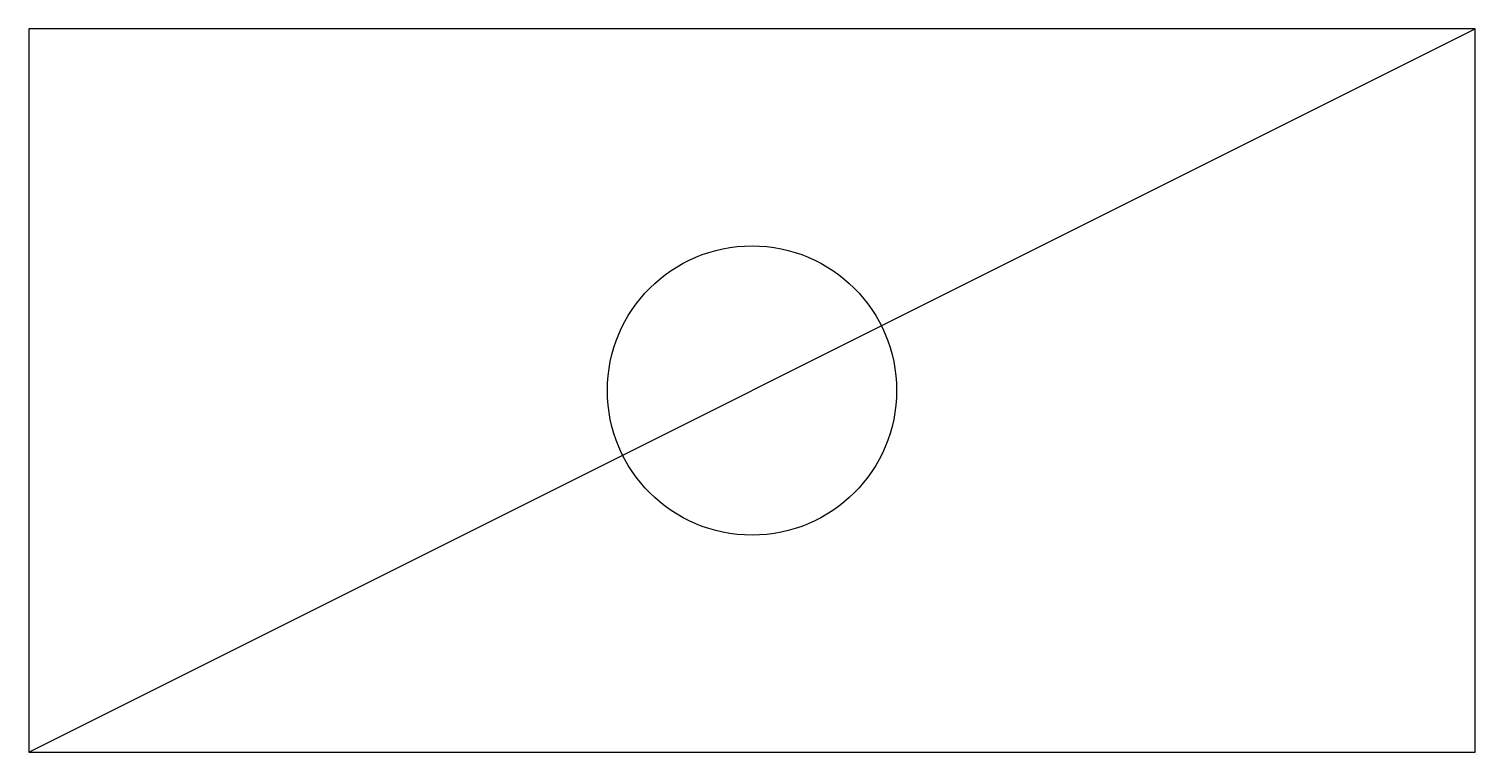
# Model space of a CAD drawing. Header units: metres. Extents: x 0 to 100, y 0 to 50.
import ezdxf

# ---------------------------------------------------------------- set-up
doc = ezdxf.new("R2010")
doc.units = ezdxf.units.M
doc.layers.add('DETAIL', color=1, linetype='Continuous')
doc.layers.add('OUTLINE', color=7, linetype='Continuous')

msp = doc.modelspace()

# ---------------------------------------------------------------- linework, layer by layer
at = {"layer": 'DETAIL'}
msp.add_line((0, 0), (100, 50), dxfattribs=at)
msp.add_circle((50, 25), 10, dxfattribs=at)
at = {"layer": 'OUTLINE'}
for p, q in [((100, 50), (0, 50)), ((0, 50), (0, 0)), ((100, 0), (100, 50)), ((0, 0), (100, 0))]:
    msp.add_line(p, q, dxfattribs=at)

doc.saveas('drawing.dxf')
